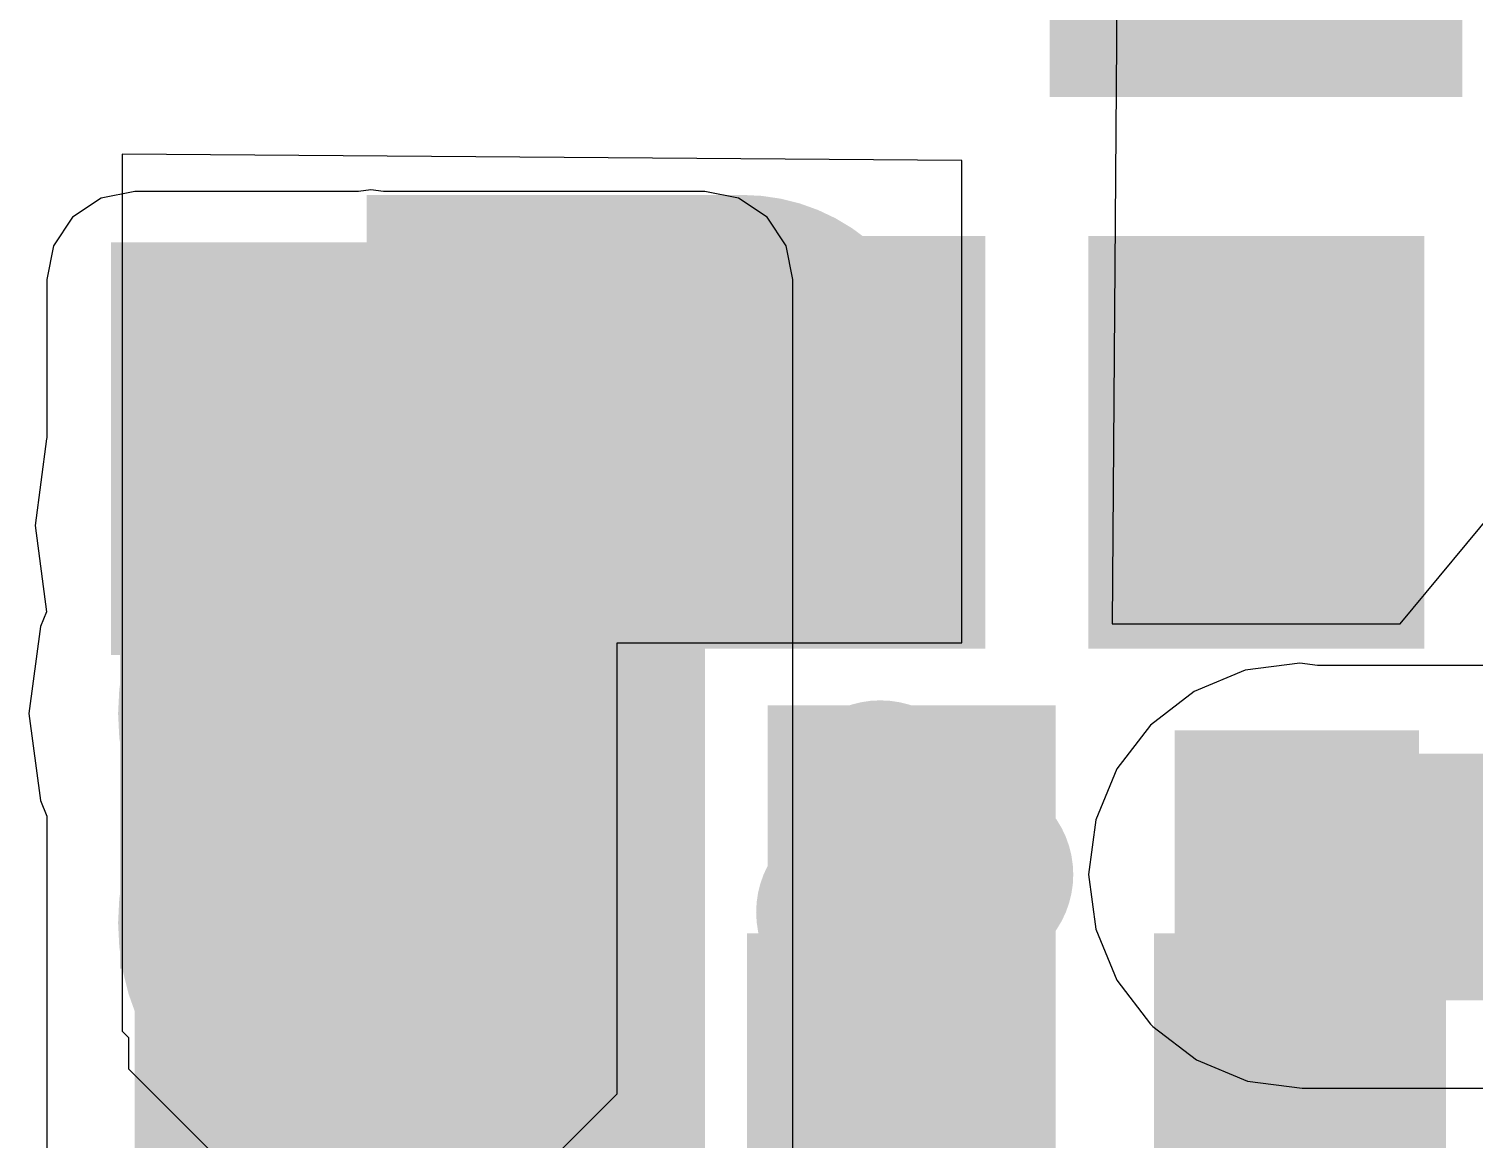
# Model space of a CAD drawing. Extents: x 56.2 to 141.8, y 48 to 96.4.
# Drawn here: x 74.15 to 80, y 62.71 to 67.21 of the extents above; entities that cross this region are included whole.
import ezdxf

# ---------------------------------------------------------------- set-up
doc = ezdxf.new("R2010")
doc.units = 0
doc.header["$MEASUREMENT"] = 0
for name, color, linetype in [('BOTTOMLAYER', 5, 'CONTINUOUS'), ('BOTTOMSOLDER', 6, 'CONTINUOUS'), ('MULTILAYER', 9, 'CONTINUOUS'), ('TOPLAYER', 1, 'CONTINUOUS'), ('TOPPASTE', 8, 'CONTINUOUS'), ('TOPSOLDER', 216, 'CONTINUOUS')]:
    doc.layers.add(name, color=color, linetype=linetype)

msp = doc.modelspace()

# ---------------------------------------------------------------- linework, layer by layer
at = {"layer": 'BOTTOMLAYER'}
for p, q in [((74.437837, 66.522092), (74.322064, 66.444736)), ((74.5744, 66.549257), (74.437837, 66.522092)), ((75.4815, 66.549257), (74.5744, 66.549257)), ((75.532066, 66.555915), (75.4815, 66.549257)), ((75.582633, 66.549257), (75.532066, 66.555915)), ((76.8858, 66.549257), (75.582633, 66.549257)), ((77.022363, 66.522092), (76.8858, 66.549257)), ((77.138136, 66.444736), (77.022363, 66.522092)), ((74.322064, 66.444736), (74.244708, 66.328963)), ((77.215492, 66.328963), (77.138136, 66.444736)), ((74.244708, 66.328963), (74.217543, 66.1924)), ((77.242657, 66.1924), (77.215492, 66.328963)), ((74.217543, 66.1924), (74.217543, 65.548439)), ((77.242657, 61.0616), (77.242657, 66.1924)), ((74.216816, 65.546686), (74.170418, 65.194266)), ((74.217543, 65.548439), (74.216816, 65.546686)), ((74.170418, 65.194266), (74.2164, 64.845004)), ((74.2164, 64.845004), (74.191416, 64.784686)), ((74.191416, 64.784686), (74.145018, 64.432266)), ((79.2988, 64.636734), (79.076906, 64.607519)), ((79.370199, 64.627333), (79.2988, 64.636734)), ((79.076906, 64.607519), (78.870132, 64.521872)), ((81.035401, 64.627333), (79.370199, 64.627333)), ((78.870132, 64.521872), (78.692573, 64.385627)), ((74.145018, 64.432266), (74.191416, 64.079846)), ((78.692573, 64.385627), (78.556328, 64.208068)), ((78.556328, 64.208068), (78.470681, 64.001294)), ((74.191416, 64.079846), (74.217543, 64.016771)), ((74.217543, 64.016771), (74.217543, 56.0324)), ((78.470681, 64.001294), (78.441466, 63.7794)), ((78.441466, 63.7794), (78.470681, 63.557506)), ((78.470681, 63.557506), (78.556328, 63.350732)), ((78.556328, 63.350732), (78.692573, 63.173173)), ((78.692573, 63.173173), (78.701974, 63.163773)), ((78.701974, 63.163773), (78.879532, 63.027527)), ((78.879532, 63.027527), (79.086306, 62.941878)), ((79.086306, 62.941878), (79.308201, 62.912666)), ((79.308201, 62.912666), (80.680281, 62.912666))]:
    msp.add_line(p, q, dxfattribs=at)
at = {"layer": 'BOTTOMLAYER', "const_width": 2.000001}
for points in [[(75.532066, 65.194266, -0.198912), (75.8698, 64.378901)], [(75.532066, 65.194266, -0.198912), (75.8698, 64.378901)], [(75.532066, 65.194266, -0.198912), (75.8698, 64.378901)], [(75.532066, 65.194266, -0.198912), (75.8698, 64.378901)], [(75.532066, 65.194266, -0.198912), (75.8698, 64.378901)], [(75.532066, 65.194266, -0.198912), (75.8698, 64.378901)], [(75.532066, 65.194266, -0.198912), (75.8698, 64.378901)], [(75.532066, 65.194266, -0.198912), (75.8698, 64.378901)], [(75.532066, 65.194266, -0.198912), (75.8698, 64.378901)], [(75.532066, 65.194266, -0.198912), (75.8698, 64.378901)], [(75.532066, 65.194266, -0.198912), (75.8698, 64.378901)], [(75.532066, 65.194266, -0.198912), (75.8698, 64.378901)], [(75.532066, 65.194266, -0.198912), (75.8698, 64.378901)], [(75.532066, 65.194266, -0.198912), (75.8698, 64.378901)], [(75.532066, 65.194266, -0.198912), (75.8698, 64.378901)], [(75.532066, 65.194266, -0.198912), (75.8698, 64.378901)], [(75.532066, 65.194266, -0.198912), (75.8698, 64.378901)], [(75.532066, 65.194266, -0.198912), (75.8698, 64.378901)], [(75.532066, 65.194266, -0.198912), (75.8698, 64.378901)], [(75.532066, 65.194266, -0.198912), (75.8698, 64.378901)], [(75.532066, 65.194266, -0.198912), (75.8698, 64.378901)], [(75.532066, 65.194266, -0.198912), (75.8698, 64.378901)], [(75.532066, 65.194266, -0.198912), (75.8698, 64.378901)], [(75.532066, 65.194266, -0.198912), (75.8698, 64.378901)], [(75.532066, 65.194266, -0.198912), (75.8698, 64.378901)], [(75.532066, 65.194266, -0.198912), (75.8698, 64.378901)], [(75.532066, 65.194266, -0.198912), (75.8698, 64.378901)], [(75.532066, 65.194266, -0.198912), (75.8698, 64.378901)], [(75.506666, 64.432266, -0.198912), (75.8698, 63.55558)], [(75.506666, 64.432266, -0.198912), (75.8698, 63.55558)], [(75.506666, 64.432266, -0.198912), (75.8698, 63.55558)], [(75.506666, 64.432266, -0.198912), (75.8698, 63.55558)], [(75.506666, 64.432266, -0.198912), (75.8698, 63.55558)], [(75.506666, 64.432266, -0.198912), (75.8698, 63.55558)], [(75.506666, 64.432266, -0.198912), (75.8698, 63.55558)], [(75.506666, 64.432266, -0.198912), (75.8698, 63.55558)], [(75.506666, 64.432266, -0.198912), (75.8698, 63.55558)], [(75.506666, 64.432266, -0.198912), (75.8698, 63.55558)], [(75.506666, 64.432266, -0.198912), (75.8698, 63.55558)], [(75.506666, 64.432266, -0.198912), (75.8698, 63.55558)], [(75.506666, 64.432266, -0.198912), (75.8698, 63.55558)], [(75.506666, 64.432266, -0.198912), (75.8698, 63.55558)], [(75.506666, 64.432266, -0.198912), (75.8698, 63.55558)], [(75.506666, 64.432266, -0.198912), (75.8698, 63.55558)], [(75.506666, 64.432266, -0.198912), (75.8698, 63.55558)], [(75.506666, 64.432266, -0.198912), (75.8698, 63.55558)], [(75.506666, 64.432266, -0.198912), (75.8698, 63.55558)], [(75.506666, 64.432266, -0.198912), (75.8698, 63.55558)], [(75.506666, 64.432266, -0.198912), (75.8698, 63.55558)], [(75.506666, 64.432266, -0.198912), (75.8698, 63.55558)], [(75.506666, 64.432266, -0.198912), (75.8698, 63.55558)], [(75.506666, 64.432266, -0.198912), (75.8698, 63.55558)], [(75.506666, 64.432266, -0.198912), (75.8698, 63.55558)], [(75.506666, 64.432266, -0.198912), (75.8698, 63.55558)], [(75.506666, 64.432266, -0.198912), (75.8698, 63.55558)], [(75.506666, 64.432266, -0.198912), (75.8698, 63.55558)]]:
    msp.add_lwpolyline(points, format="xyb", dxfattribs=at)
at = {"layer": 'BOTTOMLAYER'}
for points, const_width in [([(75.032067, 65.194266, 1), (76.032065, 65.194266, 1)], 1.000001), ([(75.032067, 65.194266, 1), (76.032065, 65.194266, 1)], 1.000001), ([(75.032067, 65.194266, 1), (76.032065, 65.194266, 1)], 1.000001), ([(75.032067, 65.194266, 1), (76.032065, 65.194266, 1)], 1.000001), ([(75.032067, 65.194266, 1), (76.032065, 65.194266, 1)], 1.000001), ([(75.032067, 65.194266, 1), (76.032065, 65.194266, 1)], 1.000001), ([(75.032067, 65.194266, 1), (76.032065, 65.194266, 1)], 1.000001), ([(75.032067, 65.194266, 1), (76.032065, 65.194266, 1)], 1.000001), ([(75.032067, 65.194266, 1), (76.032065, 65.194266, 1)], 1.000001), ([(75.032067, 65.194266, 1), (76.032065, 65.194266, 1)], 1.000001), ([(75.032067, 65.194266, 1), (76.032065, 65.194266, 1)], 1.000001), ([(75.032067, 65.194266, 1), (76.032065, 65.194266, 1)], 1.000001), ([(75.032067, 65.194266, 1), (76.032065, 65.194266, 1)], 1.000001), ([(75.032067, 65.194266, 1), (76.032065, 65.194266, 1)], 1.000001), ([(75.032067, 65.194266, 1), (76.032065, 65.194266, 1)], 1.000001), ([(75.032067, 65.194266, 1), (76.032065, 65.194266, 1)], 1.000001), ([(75.032067, 65.194266, 1), (76.032065, 65.194266, 1)], 1.000001), ([(75.032067, 65.194266, 1), (76.032065, 65.194266, 1)], 1.000001), ([(75.032067, 65.194266, 1), (76.032065, 65.194266, 1)], 1.000001), ([(75.032067, 65.194266, 1), (76.032065, 65.194266, 1)], 1.000001), ([(75.032067, 65.194266, 1), (76.032065, 65.194266, 1)], 1.000001), ([(75.032067, 65.194266, 1), (76.032065, 65.194266, 1)], 1.000001), ([(75.032067, 65.194266, 1), (76.032065, 65.194266, 1)], 1.000001), ([(75.032067, 65.194266, 1), (76.032065, 65.194266, 1)], 1.000001), ([(75.032067, 65.194266, 1), (76.032065, 65.194266, 1)], 1.000001), ([(75.032067, 65.194266, 1), (76.032065, 65.194266, 1)], 1.000001), ([(75.032067, 65.194266, 1), (76.032065, 65.194266, 1)], 1.000001), ([(75.032067, 65.194266, 1), (76.032065, 65.194266, 1)], 1.000001), ([(75.006667, 64.432266, 1), (76.006665, 64.432266, 1)], 1.000001), ([(75.006667, 64.432266, 1), (76.006665, 64.432266, 1)], 1.000001), ([(75.006667, 64.432266, 1), (76.006665, 64.432266, 1)], 1.000001), ([(75.006667, 64.432266, 1), (76.006665, 64.432266, 1)], 1.000001), ([(75.006667, 64.432266, 1), (76.006665, 64.432266, 1)], 1.000001), ([(75.006667, 64.432266, 1), (76.006665, 64.432266, 1)], 1.000001), ([(75.006667, 64.432266, 1), (76.006665, 64.432266, 1)], 1.000001), ([(75.006667, 64.432266, 1), (76.006665, 64.432266, 1)], 1.000001), ([(75.006667, 64.432266, 1), (76.006665, 64.432266, 1)], 1.000001), ([(75.006667, 64.432266, 1), (76.006665, 64.432266, 1)], 1.000001), ([(75.006667, 64.432266, 1), (76.006665, 64.432266, 1)], 1.000001), ([(75.006667, 64.432266, 1), (76.006665, 64.432266, 1)], 1.000001), ([(75.006667, 64.432266, 1), (76.006665, 64.432266, 1)], 1.000001), ([(75.006667, 64.432266, 1), (76.006665, 64.432266, 1)], 1.000001), ([(75.006667, 64.432266, 1), (76.006665, 64.432266, 1)], 1.000001), ([(75.006667, 64.432266, 1), (76.006665, 64.432266, 1)], 1.000001), ([(75.006667, 64.432266, 1), (76.006665, 64.432266, 1)], 1.000001), ([(75.006667, 64.432266, 1), (76.006665, 64.432266, 1)], 1.000001), ([(75.006667, 64.432266, 1), (76.006665, 64.432266, 1)], 1.000001), ([(75.006667, 64.432266, 1), (76.006665, 64.432266, 1)], 1.000001), ([(75.006667, 64.432266, 1), (76.006665, 64.432266, 1)], 1.000001), ([(75.006667, 64.432266, 1), (76.006665, 64.432266, 1)], 1.000001), ([(75.006667, 64.432266, 1), (76.006665, 64.432266, 1)], 1.000001), ([(75.006667, 64.432266, 1), (76.006665, 64.432266, 1)], 1.000001), ([(75.006667, 64.432266, 1), (76.006665, 64.432266, 1)], 1.000001), ([(75.006667, 64.432266, 1), (76.006665, 64.432266, 1)], 1.000001), ([(75.006667, 64.432266, 1), (76.006665, 64.432266, 1)], 1.000001), ([(75.006667, 64.432266, 1), (76.006665, 64.432266, 1)], 1.000001), ([(75.369801, 64.378901, 1), (76.369799, 64.378901, 1)], 1.000001), ([(75.369801, 64.378901, 1), (76.369799, 64.378901, 1)], 1.000001), ([(75.369801, 64.378901, 1), (76.369799, 64.378901, 1)], 1.000001), ([(75.369801, 64.378901, 1), (76.369799, 64.378901, 1)], 1.000001), ([(75.369801, 64.378901, 1), (76.369799, 64.378901, 1)], 1.000001), ([(75.369801, 64.378901, 1), (76.369799, 64.378901, 1)], 1.000001), ([(75.369801, 64.378901, 1), (76.369799, 64.378901, 1)], 1.000001), ([(75.369801, 64.378901, 1), (76.369799, 64.378901, 1)], 1.000001), ([(75.369801, 64.378901, 1), (76.369799, 64.378901, 1)], 1.000001), ([(75.369801, 64.378901, 1), (76.369799, 64.378901, 1)], 1.000001), ([(75.369801, 64.378901, 1), (76.369799, 64.378901, 1)], 1.000001), ([(75.369801, 64.378901, 1), (76.369799, 64.378901, 1)], 1.000001), ([(75.369801, 64.378901, 1), (76.369799, 64.378901, 1)], 1.000001), ([(75.369801, 64.378901, 1), (76.369799, 64.378901, 1)], 1.000001), ([(75.369801, 64.378901, 1), (76.369799, 64.378901, 1)], 1.000001), ([(75.369801, 64.378901, 1), (76.369799, 64.378901, 1)], 1.000001), ([(75.369801, 64.378901, 1), (76.369799, 64.378901, 1)], 1.000001), ([(75.369801, 64.378901, 1), (76.369799, 64.378901, 1)], 1.000001), ([(75.369801, 64.378901, 1), (76.369799, 64.378901, 1)], 1.000001), ([(75.369801, 64.378901, 1), (76.369799, 64.378901, 1)], 1.000001), ([(75.369801, 64.378901, 1), (76.369799, 64.378901, 1)], 1.000001), ([(75.369801, 64.378901, 1), (76.369799, 64.378901, 1)], 1.000001), ([(75.369801, 64.378901, 1), (76.369799, 64.378901, 1)], 1.000001), ([(75.369801, 64.378901, 1), (76.369799, 64.378901, 1)], 1.000001), ([(75.369801, 64.378901, 1), (76.369799, 64.378901, 1)], 1.000001), ([(75.369801, 64.378901, 1), (76.369799, 64.378901, 1)], 1.000001), ([(75.369801, 64.378901, 1), (76.369799, 64.378901, 1)], 1.000001), ([(75.369801, 64.378901, 1), (76.369799, 64.378901, 1)], 1.000001), ([(74.9078, 64.77, 1), (75.3078, 64.77, 1)], 0.399999), ([(75.6698, 64.77, 1), (76.0698, 64.77, 1)], 0.399999), ([(75.369801, 63.55558, 1), (76.369799, 63.55558, 1)], 1.000001), ([(75.369801, 63.55558, 1), (76.369799, 63.55558, 1)], 1.000001), ([(75.369801, 63.55558, 1), (76.369799, 63.55558, 1)], 1.000001), ([(75.369801, 63.55558, 1), (76.369799, 63.55558, 1)], 1.000001), ([(75.369801, 63.55558, 1), (76.369799, 63.55558, 1)], 1.000001), ([(75.369801, 63.55558, 1), (76.369799, 63.55558, 1)], 1.000001), ([(75.369801, 63.55558, 1), (76.369799, 63.55558, 1)], 1.000001), ([(75.369801, 63.55558, 1), (76.369799, 63.55558, 1)], 1.000001), ([(75.369801, 63.55558, 1), (76.369799, 63.55558, 1)], 1.000001), ([(75.369801, 63.55558, 1), (76.369799, 63.55558, 1)], 1.000001), ([(75.369801, 63.55558, 1), (76.369799, 63.55558, 1)], 1.000001), ([(75.369801, 63.55558, 1), (76.369799, 63.55558, 1)], 1.000001), ([(75.369801, 63.55558, 1), (76.369799, 63.55558, 1)], 1.000001), ([(75.369801, 63.55558, 1), (76.369799, 63.55558, 1)], 1.000001), ([(75.369801, 63.55558, 1), (76.369799, 63.55558, 1)], 1.000001), ([(75.369801, 63.55558, 1), (76.369799, 63.55558, 1)], 1.000001), ([(75.369801, 63.55558, 1), (76.369799, 63.55558, 1)], 1.000001), ([(75.369801, 63.55558, 1), (76.369799, 63.55558, 1)], 1.000001), ([(75.369801, 63.55558, 1), (76.369799, 63.55558, 1)], 1.000001), ([(75.369801, 63.55558, 1), (76.369799, 63.55558, 1)], 1.000001), ([(75.369801, 63.55558, 1), (76.369799, 63.55558, 1)], 1.000001), ([(75.369801, 63.55558, 1), (76.369799, 63.55558, 1)], 1.000001), ([(75.369801, 63.55558, 1), (76.369799, 63.55558, 1)], 1.000001), ([(75.369801, 63.55558, 1), (76.369799, 63.55558, 1)], 1.000001), ([(75.369801, 63.55558, 1), (76.369799, 63.55558, 1)], 1.000001), ([(75.369801, 63.55558, 1), (76.369799, 63.55558, 1)], 1.000001), ([(75.369801, 63.55558, 1), (76.369799, 63.55558, 1)], 1.000001), ([(75.369801, 63.55558, 1), (76.369799, 63.55558, 1)], 1.000001), ([(74.8824, 64.008, 1), (75.2824, 64.008, 1)], 0.399999), ([(75.6698, 64.008, 1), (76.0698, 64.008, 1)], 0.399999), ([(77.447, 64.0842, 1), (77.747, 64.0842, 1)], 0.299999), ([(79.0988, 63.7794, 1), (79.4988, 63.7794, 1)], 0.399999), ([(77.828, 63.7794, 1), (78.128, 63.7794, 1)], 0.299999), ([(77.3454, 63.627, 1), (77.6454, 63.627, 1)], 0.299999), ([(77.701, 63.2714, 1), (78.001, 63.2714, 1)], 0.299999)]:
    msp.add_lwpolyline(points, format="xyb", close=True, dxfattribs=dict(at, const_width=const_width))
for points, const_width in [([(75.8698, 57.0992), (75.8698, 63.9572)], 2.000001), ([(79.2988, 63.7794), (79.308201, 63.769999)], 1.000001), ([(79.308201, 63.769999), (81.035401, 63.769999)], 1.000001)]:
    msp.add_lwpolyline(points, dxfattribs=dict(at, const_width=const_width))
msp.add_solid([(74.5744, 56.0324), (76.8858, 56.0324), (74.5744, 66.1924), (76.8858, 66.1924)], dxfattribs=at)
at = {"layer": 'BOTTOMSOLDER'}
for points, const_width in [([(74.857, 64.77, 1), (75.3586, 64.77, 1)], 0.501599), ([(75.619, 64.77, 1), (76.1206, 64.77, 1)], 0.501599), ([(74.8316, 64.008, 1), (75.3332, 64.008, 1)], 0.501599), ([(75.619, 64.008, 1), (76.1206, 64.008, 1)], 0.501599), ([(77.3962, 64.0842, 1), (77.7978, 64.0842, 1)], 0.401599), ([(79.048, 63.7794, 1), (79.5496, 63.7794, 1)], 0.501599), ([(77.7772, 63.7794, 1), (78.1788, 63.7794, 1)], 0.401599), ([(77.2946, 63.627, 1), (77.6962, 63.627, 1)], 0.401599), ([(77.6502, 63.2714, 1), (78.0518, 63.2714, 1)], 0.401599)]:
    msp.add_lwpolyline(points, format="xyb", close=True, dxfattribs=dict(at, const_width=const_width))
at = {"layer": 'MULTILAYER'}
for points, const_width in [([(74.9078, 64.77, 1), (75.3078, 64.77, 1)], 0.399999), ([(75.6698, 64.77, 1), (76.0698, 64.77, 1)], 0.399999), ([(74.8824, 64.008, 1), (75.2824, 64.008, 1)], 0.399999), ([(75.6698, 64.008, 1), (76.0698, 64.008, 1)], 0.399999), ([(77.447, 64.0842, 1), (77.747, 64.0842, 1)], 0.299999), ([(79.0988, 63.7794, 1), (79.4988, 63.7794, 1)], 0.399999), ([(77.828, 63.7794, 1), (78.128, 63.7794, 1)], 0.299999), ([(77.3454, 63.627, 1), (77.6454, 63.627, 1)], 0.299999), ([(77.701, 63.2714, 1), (78.001, 63.2714, 1)], 0.299999)]:
    msp.add_lwpolyline(points, format="xyb", close=True, dxfattribs=dict(at, const_width=const_width))
at = {"layer": 'TOPLAYER'}
for p, q in [((78.5622, 68.1736), (78.5368, 64.7954)), ((79.7052, 64.7954), (82.1182, 67.7164)), ((74.5236, 66.7004), (74.5236, 63.1444)), ((77.9272, 66.675), (74.5236, 66.7004)), ((77.9272, 64.7192), (77.9272, 66.675)), ((78.5368, 64.7954), (79.7052, 64.7954)), ((76.5302, 62.8904), (76.5302, 64.7192)), ((76.5302, 64.7192), (77.9272, 64.7192)), ((74.5236, 63.1444), (74.549, 63.119)), ((74.549, 63.119), (74.549, 62.992)), ((74.549, 62.992), (75.0824, 62.4586)), ((76.0984, 62.4586), (76.5302, 62.8904))]:
    msp.add_line(p, q, dxfattribs=at)
for points, const_width in [([(75.514203, 65.735197), (77.0382, 65.735197)], 1.599999), ([(75.514203, 63.3984), (75.514203, 65.151)], 2.000001), ([(79.2988, 62.974604), (79.2988, 63.7794)], 0.499999)]:
    msp.add_lwpolyline(points, dxfattribs=dict(at, const_width=const_width))
for points, const_width in [([(75.556184, 65.018285, -0.229178), (77.038134, 65.735197)], 1.599999), ([(75.556184, 65.018285, -0.229178), (77.038134, 65.735197)], 1.599999), ([(75.556184, 65.018285, -0.229178), (77.038134, 65.735197)], 1.599999), ([(75.556184, 65.018285, -0.229178), (77.038134, 65.735197)], 1.599999), ([(75.506664, 64.432264, -0.198912), (75.514203, 64.414067)], 2.000001), ([(75.506664, 64.432264, -0.198912), (75.514203, 64.414067)], 2.000001), ([(75.506664, 64.432264, -0.198912), (75.514203, 64.414067)], 2.000001), ([(75.506664, 64.432264, -0.198912), (75.514203, 64.414067)], 2.000001), ([(75.506664, 64.432264, -0.198912), (75.514203, 64.414067)], 2.000001), ([(75.506664, 64.432264, -0.198912), (75.514203, 64.414067)], 2.000001), ([(75.506664, 64.432264, -0.198912), (75.514203, 64.414067)], 2.000001), ([(75.506664, 64.432264, -0.198912), (75.514203, 64.414067)], 2.000001), ([(75.506664, 64.432264, -0.198912), (75.514203, 64.414067)], 2.000001), ([(75.506664, 64.432264, -0.198912), (75.514203, 64.414067)], 2.000001), ([(75.506664, 64.432264, -0.198912), (75.514203, 64.414067)], 2.000001), ([(75.506664, 64.432264, -0.198912), (75.514203, 64.414067)], 2.000001), ([(75.506664, 64.432264, -0.198912), (75.514203, 64.414067)], 2.000001), ([(75.506664, 64.432264, -0.198912), (75.514203, 64.414067)], 2.000001), ([(75.514203, 63.601933, -0.198912), (75.506664, 63.583736)], 2.000001), ([(75.514203, 63.601933, -0.198912), (75.506664, 63.583736)], 2.000001), ([(75.514203, 63.601933, -0.198912), (75.506664, 63.583736)], 2.000001), ([(75.514203, 63.601933, -0.198912), (75.506664, 63.583736)], 2.000001), ([(75.514203, 63.601933, -0.198912), (75.506664, 63.583736)], 2.000001), ([(75.514203, 63.601933, -0.198912), (75.506664, 63.583736)], 2.000001), ([(75.514203, 63.601933, -0.198912), (75.506664, 63.583736)], 2.000001), ([(75.514203, 63.601933, -0.198912), (75.506664, 63.583736)], 2.000001), ([(75.514203, 63.601933, -0.198912), (75.506664, 63.583736)], 2.000001), ([(75.514203, 63.601933, -0.198912), (75.506664, 63.583736)], 2.000001), ([(75.514203, 63.601933, -0.198912), (75.506664, 63.583736)], 2.000001), ([(75.514203, 63.601933, -0.198912), (75.506664, 63.583736)], 2.000001), ([(75.514203, 63.601933, -0.198912), (75.506664, 63.583736)], 2.000001), ([(75.514203, 63.601933, -0.198912), (75.506664, 63.583736)], 2.000001), ([(79.2988, 63.493663, -0.198912), (79.146771, 63.126633)], 0.499999), ([(79.2988, 63.493663, -0.198912), (79.146771, 63.126633)], 0.499999), ([(79.2988, 63.493663, -0.198912), (79.146771, 63.126633)], 0.499999), ([(79.2988, 63.493663, -0.198912), (79.146771, 63.126633)], 0.499999), ([(79.2988, 63.493663, -0.198912), (79.146771, 63.126633)], 0.499999), ([(79.2988, 63.493663, -0.198912), (79.146771, 63.126633)], 0.499999), ([(79.2988, 63.493663, -0.198912), (79.146771, 63.126633)], 0.499999), ([(79.2988, 63.493663, -0.198912), (79.146771, 63.126633)], 0.499999), ([(79.2988, 63.493663, -0.198912), (79.146771, 63.126633)], 0.499999), ([(79.2988, 63.493663, -0.198912), (79.146771, 63.126633)], 0.499999), ([(79.2988, 63.493663, -0.198912), (79.146771, 63.126633)], 0.499999), ([(79.2988, 63.493663, -0.198912), (79.146771, 63.126633)], 0.499999), ([(79.2988, 63.493663, -0.198912), (79.146771, 63.126633)], 0.499999), ([(79.2988, 63.493663, -0.198912), (79.146771, 63.126633)], 0.499999), ([(79.450829, 63.126633, -0.198912), (79.2988, 63.493663)], 0.499999), ([(79.450829, 63.126633, -0.198912), (79.2988, 63.493663)], 0.499999), ([(79.450829, 63.126633, -0.198912), (79.2988, 63.493663)], 0.499999), ([(79.450829, 63.126633, -0.198912), (79.2988, 63.493663)], 0.499999), ([(79.450829, 63.126633, -0.198912), (79.2988, 63.493663)], 0.499999), ([(79.450829, 63.126633, -0.198912), (79.2988, 63.493663)], 0.499999), ([(79.450829, 63.126633, -0.198912), (79.2988, 63.493663)], 0.499999), ([(79.450829, 63.126633, -0.198912), (79.2988, 63.493663)], 0.499999), ([(79.450829, 63.126633, -0.198912), (79.2988, 63.493663)], 0.499999), ([(79.450829, 63.126633, -0.198912), (79.2988, 63.493663)], 0.499999), ([(79.450829, 63.126633, -0.198912), (79.2988, 63.493663)], 0.499999), ([(79.450829, 63.126633, -0.198912), (79.2988, 63.493663)], 0.499999), ([(79.450829, 63.126633, -0.198912), (79.2988, 63.493663)], 0.499999), ([(79.450829, 63.126633, -0.198912), (79.2988, 63.493663)], 0.499999)]:
    msp.add_lwpolyline(points, format="xyb", dxfattribs=dict(at, const_width=const_width))
for points, const_width in [([(76.638135, 65.735197, 1), (77.438133, 65.735197, 1)], 0.799998), ([(76.638135, 65.735197, 1), (77.438133, 65.735197, 1)], 0.799998), ([(76.638135, 65.735197, 1), (77.438133, 65.735197, 1)], 0.799998), ([(76.638135, 65.735197, 1), (77.438133, 65.735197, 1)], 0.799998), ([(75.156184, 65.018285, 1), (75.956183, 65.018285, 1)], 0.799998), ([(75.156184, 65.018285, 1), (75.956183, 65.018285, 1)], 0.799998), ([(75.156184, 65.018285, 1), (75.956183, 65.018285, 1)], 0.799998), ([(75.156184, 65.018285, 1), (75.956183, 65.018285, 1)], 0.799998), ([(75.006665, 64.432264, 1), (76.006663, 64.432264, 1)], 1.000001), ([(75.006665, 64.432264, 1), (76.006663, 64.432264, 1)], 1.000001), ([(75.006665, 64.432264, 1), (76.006663, 64.432264, 1)], 1.000001), ([(75.006665, 64.432264, 1), (76.006663, 64.432264, 1)], 1.000001), ([(75.006665, 64.432264, 1), (76.006663, 64.432264, 1)], 1.000001), ([(75.006665, 64.432264, 1), (76.006663, 64.432264, 1)], 1.000001), ([(75.006665, 64.432264, 1), (76.006663, 64.432264, 1)], 1.000001), ([(75.006665, 64.432264, 1), (76.006663, 64.432264, 1)], 1.000001), ([(75.006665, 64.432264, 1), (76.006663, 64.432264, 1)], 1.000001), ([(75.006665, 64.432264, 1), (76.006663, 64.432264, 1)], 1.000001), ([(75.006665, 64.432264, 1), (76.006663, 64.432264, 1)], 1.000001), ([(75.006665, 64.432264, 1), (76.006663, 64.432264, 1)], 1.000001), ([(75.006665, 64.432264, 1), (76.006663, 64.432264, 1)], 1.000001), ([(75.006665, 64.432264, 1), (76.006663, 64.432264, 1)], 1.000001), ([(75.014204, 64.414067, 1), (76.014202, 64.414067, 1)], 1.000001), ([(75.014204, 64.414067, 1), (76.014202, 64.414067, 1)], 1.000001), ([(75.014204, 64.414067, 1), (76.014202, 64.414067, 1)], 1.000001), ([(75.014204, 64.414067, 1), (76.014202, 64.414067, 1)], 1.000001), ([(75.014204, 64.414067, 1), (76.014202, 64.414067, 1)], 1.000001), ([(75.014204, 64.414067, 1), (76.014202, 64.414067, 1)], 1.000001), ([(75.014204, 64.414067, 1), (76.014202, 64.414067, 1)], 1.000001), ([(75.014204, 64.414067, 1), (76.014202, 64.414067, 1)], 1.000001), ([(75.014204, 64.414067, 1), (76.014202, 64.414067, 1)], 1.000001), ([(75.014204, 64.414067, 1), (76.014202, 64.414067, 1)], 1.000001), ([(75.014204, 64.414067, 1), (76.014202, 64.414067, 1)], 1.000001), ([(75.014204, 64.414067, 1), (76.014202, 64.414067, 1)], 1.000001), ([(75.014204, 64.414067, 1), (76.014202, 64.414067, 1)], 1.000001), ([(75.014204, 64.414067, 1), (76.014202, 64.414067, 1)], 1.000001), ([(74.9078, 64.77, 1), (75.3078, 64.77, 1)], 0.399999), ([(75.6698, 64.77, 1), (76.0698, 64.77, 1)], 0.399999), ([(75.006665, 63.583736, 1), (76.006663, 63.583736, 1)], 1.000001), ([(75.006665, 63.583736, 1), (76.006663, 63.583736, 1)], 1.000001), ([(75.006665, 63.583736, 1), (76.006663, 63.583736, 1)], 1.000001), ([(75.006665, 63.583736, 1), (76.006663, 63.583736, 1)], 1.000001), ([(75.006665, 63.583736, 1), (76.006663, 63.583736, 1)], 1.000001), ([(75.006665, 63.583736, 1), (76.006663, 63.583736, 1)], 1.000001), ([(75.006665, 63.583736, 1), (76.006663, 63.583736, 1)], 1.000001), ([(75.006665, 63.583736, 1), (76.006663, 63.583736, 1)], 1.000001), ([(75.006665, 63.583736, 1), (76.006663, 63.583736, 1)], 1.000001), ([(75.006665, 63.583736, 1), (76.006663, 63.583736, 1)], 1.000001), ([(75.006665, 63.583736, 1), (76.006663, 63.583736, 1)], 1.000001), ([(75.006665, 63.583736, 1), (76.006663, 63.583736, 1)], 1.000001), ([(75.006665, 63.583736, 1), (76.006663, 63.583736, 1)], 1.000001), ([(75.006665, 63.583736, 1), (76.006663, 63.583736, 1)], 1.000001), ([(75.014204, 63.601933, 1), (76.014202, 63.601933, 1)], 1.000001), ([(75.014204, 63.601933, 1), (76.014202, 63.601933, 1)], 1.000001), ([(75.014204, 63.601933, 1), (76.014202, 63.601933, 1)], 1.000001), ([(75.014204, 63.601933, 1), (76.014202, 63.601933, 1)], 1.000001), ([(75.014204, 63.601933, 1), (76.014202, 63.601933, 1)], 1.000001), ([(75.014204, 63.601933, 1), (76.014202, 63.601933, 1)], 1.000001), ([(75.014204, 63.601933, 1), (76.014202, 63.601933, 1)], 1.000001), ([(75.014204, 63.601933, 1), (76.014202, 63.601933, 1)], 1.000001), ([(75.014204, 63.601933, 1), (76.014202, 63.601933, 1)], 1.000001), ([(75.014204, 63.601933, 1), (76.014202, 63.601933, 1)], 1.000001), ([(75.014204, 63.601933, 1), (76.014202, 63.601933, 1)], 1.000001), ([(75.014204, 63.601933, 1), (76.014202, 63.601933, 1)], 1.000001), ([(75.014204, 63.601933, 1), (76.014202, 63.601933, 1)], 1.000001), ([(75.014204, 63.601933, 1), (76.014202, 63.601933, 1)], 1.000001), ([(74.8824, 64.008, 1), (75.2824, 64.008, 1)], 0.399999), ([(75.6698, 64.008, 1), (76.0698, 64.008, 1)], 0.399999), ([(77.447, 64.0842, 1), (77.747, 64.0842, 1)], 0.299999), ([(79.0988, 63.7794, 1), (79.4988, 63.7794, 1)], 0.399999), ([(77.828, 63.7794, 1), (78.128, 63.7794, 1)], 0.299999), ([(77.3454, 63.627, 1), (77.6454, 63.627, 1)], 0.299999), ([(79.173802, 63.493663, 1), (79.423798, 63.493663, 1)], 0.249999), ([(79.173802, 63.493663, 1), (79.423798, 63.493663, 1)], 0.249999), ([(79.173802, 63.493663, 1), (79.423798, 63.493663, 1)], 0.249999), ([(79.173802, 63.493663, 1), (79.423798, 63.493663, 1)], 0.249999), ([(79.173802, 63.493663, 1), (79.423798, 63.493663, 1)], 0.249999), ([(79.173802, 63.493663, 1), (79.423798, 63.493663, 1)], 0.249999), ([(79.173802, 63.493663, 1), (79.423798, 63.493663, 1)], 0.249999), ([(79.173802, 63.493663, 1), (79.423798, 63.493663, 1)], 0.249999), ([(79.173802, 63.493663, 1), (79.423798, 63.493663, 1)], 0.249999), ([(79.173802, 63.493663, 1), (79.423798, 63.493663, 1)], 0.249999), ([(79.173802, 63.493663, 1), (79.423798, 63.493663, 1)], 0.249999), ([(79.173802, 63.493663, 1), (79.423798, 63.493663, 1)], 0.249999), ([(79.173802, 63.493663, 1), (79.423798, 63.493663, 1)], 0.249999), ([(79.173802, 63.493663, 1), (79.423798, 63.493663, 1)], 0.249999), ([(79.173802, 63.493663, 1), (79.423798, 63.493663, 1)], 0.249999), ([(79.173802, 63.493663, 1), (79.423798, 63.493663, 1)], 0.249999), ([(79.173802, 63.493663, 1), (79.423798, 63.493663, 1)], 0.249999), ([(79.173802, 63.493663, 1), (79.423798, 63.493663, 1)], 0.249999), ([(79.173802, 63.493663, 1), (79.423798, 63.493663, 1)], 0.249999), ([(79.173802, 63.493663, 1), (79.423798, 63.493663, 1)], 0.249999), ([(79.173802, 63.493663, 1), (79.423798, 63.493663, 1)], 0.249999), ([(79.173802, 63.493663, 1), (79.423798, 63.493663, 1)], 0.249999), ([(79.173802, 63.493663, 1), (79.423798, 63.493663, 1)], 0.249999), ([(79.173802, 63.493663, 1), (79.423798, 63.493663, 1)], 0.249999), ([(79.173802, 63.493663, 1), (79.423798, 63.493663, 1)], 0.249999), ([(79.173802, 63.493663, 1), (79.423798, 63.493663, 1)], 0.249999), ([(79.173802, 63.493663, 1), (79.423798, 63.493663, 1)], 0.249999), ([(79.173802, 63.493663, 1), (79.423798, 63.493663, 1)], 0.249999), ([(77.701, 63.2714, 1), (78.001, 63.2714, 1)], 0.299999), ([(79.021772, 63.126633, 1), (79.271769, 63.126633, 1)], 0.249999), ([(79.021772, 63.126633, 1), (79.271769, 63.126633, 1)], 0.249999), ([(79.021772, 63.126633, 1), (79.271769, 63.126633, 1)], 0.249999), ([(79.021772, 63.126633, 1), (79.271769, 63.126633, 1)], 0.249999), ([(79.021772, 63.126633, 1), (79.271769, 63.126633, 1)], 0.249999), ([(79.021772, 63.126633, 1), (79.271769, 63.126633, 1)], 0.249999), ([(79.021772, 63.126633, 1), (79.271769, 63.126633, 1)], 0.249999), ([(79.021772, 63.126633, 1), (79.271769, 63.126633, 1)], 0.249999), ([(79.021772, 63.126633, 1), (79.271769, 63.126633, 1)], 0.249999), ([(79.021772, 63.126633, 1), (79.271769, 63.126633, 1)], 0.249999), ([(79.021772, 63.126633, 1), (79.271769, 63.126633, 1)], 0.249999), ([(79.021772, 63.126633, 1), (79.271769, 63.126633, 1)], 0.249999), ([(79.021772, 63.126633, 1), (79.271769, 63.126633, 1)], 0.249999), ([(79.021772, 63.126633, 1), (79.271769, 63.126633, 1)], 0.249999), ([(79.325831, 63.126633, 1), (79.575828, 63.126633, 1)], 0.249999), ([(79.325831, 63.126633, 1), (79.575828, 63.126633, 1)], 0.249999), ([(79.325831, 63.126633, 1), (79.575828, 63.126633, 1)], 0.249999), ([(79.325831, 63.126633, 1), (79.575828, 63.126633, 1)], 0.249999), ([(79.325831, 63.126633, 1), (79.575828, 63.126633, 1)], 0.249999), ([(79.325831, 63.126633, 1), (79.575828, 63.126633, 1)], 0.249999), ([(79.325831, 63.126633, 1), (79.575828, 63.126633, 1)], 0.249999), ([(79.325831, 63.126633, 1), (79.575828, 63.126633, 1)], 0.249999), ([(79.325831, 63.126633, 1), (79.575828, 63.126633, 1)], 0.249999), ([(79.325831, 63.126633, 1), (79.575828, 63.126633, 1)], 0.249999), ([(79.325831, 63.126633, 1), (79.575828, 63.126633, 1)], 0.249999), ([(79.325831, 63.126633, 1), (79.575828, 63.126633, 1)], 0.249999), ([(79.325831, 63.126633, 1), (79.575828, 63.126633, 1)], 0.249999), ([(79.325831, 63.126633, 1), (79.575828, 63.126633, 1)], 0.249999)]:
    msp.add_lwpolyline(points, format="xyb", close=True, dxfattribs=dict(at, const_width=const_width))
for points in [[(79.856, 67.033803), (79.856, 68.193801), (78.386, 67.033803), (78.386, 68.193801)], [(75.739597, 66.2416), (74.579599, 66.2416), (75.739597, 64.7716), (74.579599, 64.7716)], [(77.921998, 66.266997), (76.762, 66.266997), (77.921998, 64.796998), (76.762, 64.796998)], [(79.702, 66.266997), (78.542002, 66.266997), (79.702, 64.796998), (78.542002, 64.796998)], [(77.1398, 62.4586), (78.3082, 62.4586), (77.1398, 64.4652), (78.3082, 64.4652)], [(78.7908, 62.5094), (79.7814, 62.5094), (78.7908, 64.3636), (79.7814, 64.3636)], [(76.029599, 62.535003), (76.029599, 63.465004), (75.049601, 62.535003), (75.049601, 63.465004)], [(78.137799, 62.509603), (78.137799, 63.439604), (77.157801, 62.509603), (77.157801, 63.439604)], [(79.788799, 62.509603), (79.788799, 63.439604), (78.808801, 62.509603), (78.808801, 63.439604)]]:
    msp.add_solid(points, dxfattribs=at)
at = {"layer": 'TOPPASTE'}
for points in [[(79.856, 67.033803), (79.856, 68.193801), (78.386, 67.033803), (78.386, 68.193801)], [(75.739597, 66.2416), (74.579599, 66.2416), (75.739597, 64.7716), (74.579599, 64.7716)], [(77.921998, 66.266997), (76.762, 66.266997), (77.921998, 64.796998), (76.762, 64.796998)], [(79.702, 66.266997), (78.542002, 66.266997), (79.702, 64.796998), (78.542002, 64.796998)], [(76.029599, 62.535003), (76.029599, 63.465004), (75.049601, 62.535003), (75.049601, 63.465004)], [(78.137799, 62.509603), (78.137799, 63.439604), (77.157801, 62.509603), (77.157801, 63.439604)], [(79.788799, 62.509603), (79.788799, 63.439604), (78.808801, 62.509603), (78.808801, 63.439604)]]:
    msp.add_solid(points, dxfattribs=at)
at = {"layer": 'TOPSOLDER'}
for points, const_width in [([(74.857, 64.77, 1), (75.3586, 64.77, 1)], 0.501599), ([(75.619, 64.77, 1), (76.1206, 64.77, 1)], 0.501599), ([(74.8316, 64.008, 1), (75.3332, 64.008, 1)], 0.501599), ([(75.619, 64.008, 1), (76.1206, 64.008, 1)], 0.501599), ([(77.3962, 64.0842, 1), (77.7978, 64.0842, 1)], 0.401599), ([(79.048, 63.7794, 1), (79.5496, 63.7794, 1)], 0.501599), ([(77.7772, 63.7794, 1), (78.1788, 63.7794, 1)], 0.401599), ([(77.2946, 63.627, 1), (77.6962, 63.627, 1)], 0.401599), ([(77.6502, 63.2714, 1), (78.0518, 63.2714, 1)], 0.401599)]:
    msp.add_lwpolyline(points, format="xyb", close=True, dxfattribs=dict(at, const_width=const_width))
for points in [[(79.9576, 66.932203), (79.9576, 68.295401), (78.2844, 66.932203), (78.2844, 68.295401)], [(75.841197, 66.3432), (74.477999, 66.3432), (75.841197, 64.67), (74.477999, 64.67)], [(78.023598, 66.368597), (76.6604, 66.368597), (78.023598, 64.695398), (76.6604, 64.695398)], [(79.8036, 66.368597), (78.440402, 66.368597), (79.8036, 64.695398), (78.440402, 64.695398)], [(76.131199, 62.433403), (76.131199, 63.566604), (74.948001, 62.433403), (74.948001, 63.566604)], [(78.239399, 62.408003), (78.239399, 63.541204), (77.056201, 62.408003), (77.056201, 63.541204)], [(79.890399, 62.408003), (79.890399, 63.541204), (78.707201, 62.408003), (78.707201, 63.541204)]]:
    msp.add_solid(points, dxfattribs=at)

doc.saveas('drawing.dxf')
